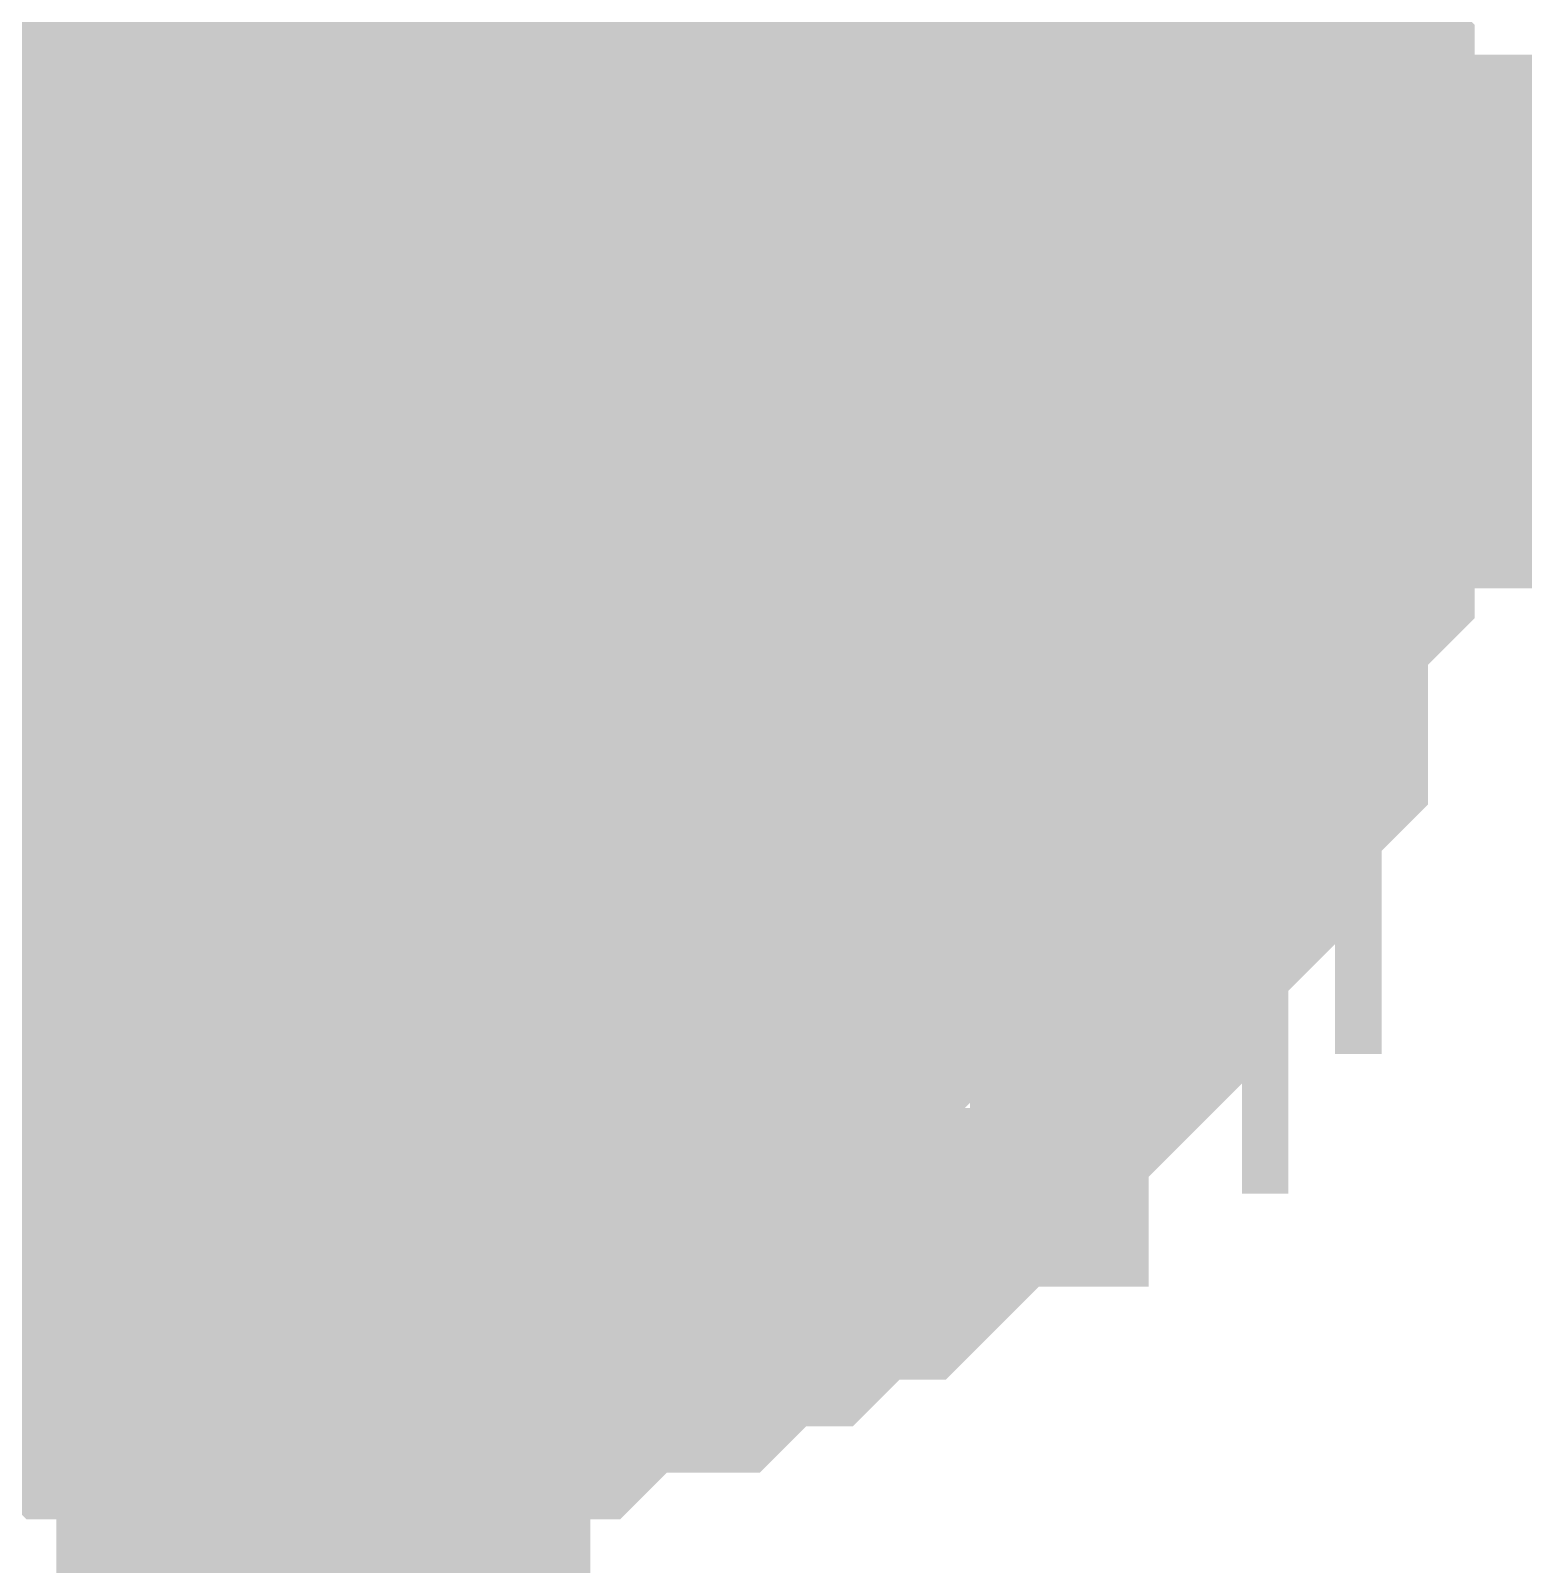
# Model space of a CAD drawing. Header units: inches. Extents: x 0 to 841, y 0 to 594.
# Drawn here: x 689.851 to 690.689, y 241.794 to 242.655 of the extents above; entities that cross this region are included whole.
import ezdxf

# ---------------------------------------------------------------- set-up
doc = ezdxf.new("R2010")
doc.units = ezdxf.units.IN
doc.layers.add('Sheet', color=255, linetype='Continuous')

msp = doc.modelspace()

# ---------------------------------------------------------------- linework, layer by layer
at = {"layer": 'Sheet'}
msp.add_lwpolyline([(689.74602, 242.50001, 0.508, 0.508, 1), (690.25402, 242.50001, 0.508, 0.508, 1)], format="xyseb", close=True, dxfattribs=at)
for points in [[(690.40707, 242.80521, 0.29972, 0.29972, 0), (690.4332, 242.77908, 0.29972, 0.29972, 0), (690.4332, 242.75295, 0.29972, 0.29972, 0), (690.45933, 242.72682, 0.29972, 0.29972, 0), (690.45933, 242.70069, 0.29972, 0.29972, 0), (690.48546, 242.70069, 0.29972, 0.29972, 0), (690.48546, 242.67456, 0.29972, 0.29972, 0), (690.48546, 242.64843, 0.29972, 0.29972, 0), (690.48546, 242.62229, 0.29972, 0.29972, 0), (690.51159, 242.59616, 0.29972, 0.29972, 0), (690.51159, 242.57003, 0.29972, 0.29972, 0), (690.51159, 242.5439, 0.29972, 0.29972, 0), (690.51159, 242.51777, 0.29972, 0.29972, 0), (690.51159, 242.49164, 0.29972, 0.29972, 0)], [(690.40707, 242.80521, 0.29972, 0.29972, 0), (690.4332, 242.77908, 0.29972, 0.29972, 0), (690.4332, 242.75295, 0.29972, 0.29972, 0), (690.45933, 242.72682, 0.29972, 0.29972, 0), (690.45933, 242.70069, 0.29972, 0.29972, 0), (690.48546, 242.70069, 0.29972, 0.29972, 0), (690.48546, 242.67456, 0.29972, 0.29972, 0), (690.48546, 242.64843, 0.29972, 0.29972, 0), (690.48546, 242.62229, 0.29972, 0.29972, 0), (690.51159, 242.59616, 0.29972, 0.29972, 0), (690.51159, 242.57003, 0.29972, 0.29972, 0), (690.51159, 242.5439, 0.29972, 0.29972, 0), (690.51159, 242.51777, 0.29972, 0.29972, 0), (690.51159, 242.49164, 0.29972, 0.29972, 0)], [(690.40707, 242.80521, 0.29972, 0.29972, 0), (690.4332, 242.77908, 0.29972, 0.29972, 0), (690.4332, 242.75295, 0.29972, 0.29972, 0), (690.45933, 242.72682, 0.29972, 0.29972, 0), (690.45933, 242.70069, 0.29972, 0.29972, 0), (690.48546, 242.70069, 0.29972, 0.29972, 0), (690.48546, 242.67456, 0.29972, 0.29972, 0), (690.48546, 242.64843, 0.29972, 0.29972, 0), (690.48546, 242.62229, 0.29972, 0.29972, 0), (690.51159, 242.59616, 0.29972, 0.29972, 0), (690.51159, 242.57003, 0.29972, 0.29972, 0), (690.51159, 242.5439, 0.29972, 0.29972, 0), (690.51159, 242.51777, 0.29972, 0.29972, 0), (690.51159, 242.49164, 0.29972, 0.29972, 0)], [(690.40707, 242.80521, 0.29972, 0.29972, 0), (690.4332, 242.77908, 0.29972, 0.29972, 0), (690.4332, 242.75295, 0.29972, 0.29972, 0), (690.45933, 242.72682, 0.29972, 0.29972, 0), (690.45933, 242.70069, 0.29972, 0.29972, 0), (690.48546, 242.70069, 0.29972, 0.29972, 0), (690.48546, 242.67456, 0.29972, 0.29972, 0), (690.48546, 242.64843, 0.29972, 0.29972, 0), (690.48546, 242.62229, 0.29972, 0.29972, 0), (690.51159, 242.59616, 0.29972, 0.29972, 0), (690.51159, 242.57003, 0.29972, 0.29972, 0), (690.51159, 242.5439, 0.29972, 0.29972, 0), (690.51159, 242.51777, 0.29972, 0.29972, 0), (690.51159, 242.49164, 0.29972, 0.29972, 0)], [(690.40707, 242.80521, 0.29972, 0.29972, 0), (690.4332, 242.77908, 0.29972, 0.29972, 0), (690.4332, 242.75295, 0.29972, 0.29972, 0), (690.45933, 242.72682, 0.29972, 0.29972, 0), (690.45933, 242.70069, 0.29972, 0.29972, 0), (690.48546, 242.70069, 0.29972, 0.29972, 0), (690.48546, 242.67456, 0.29972, 0.29972, 0), (690.48546, 242.64843, 0.29972, 0.29972, 0), (690.48546, 242.62229, 0.29972, 0.29972, 0), (690.51159, 242.59616, 0.29972, 0.29972, 0), (690.51159, 242.57003, 0.29972, 0.29972, 0), (690.51159, 242.5439, 0.29972, 0.29972, 0), (690.51159, 242.51777, 0.29972, 0.29972, 0), (690.51159, 242.49164, 0.29972, 0.29972, 0)], [(690.45933, 242.72682, 0.09906, 0.09906, 0), (690.45933, 242.70069, 0.09906, 0.09906, 0), (690.48546, 242.70069, 0.09906, 0.09906, 0), (690.48546, 242.67456, 0.09906, 0.09906, 0), (690.48546, 242.64843, 0.09906, 0.09906, 0), (690.48546, 242.62229, 0.09906, 0.09906, 0), (690.51159, 242.59616, 0.09906, 0.09906, 0), (690.51159, 242.57003, 0.09906, 0.09906, 0), (690.51159, 242.5439, 0.09906, 0.09906, 0), (690.51159, 242.51777, 0.09906, 0.09906, 0), (690.51159, 242.49164, 0.09906, 0.09906, 0)], [(690.45933, 242.72682, 0.09906, 0.09906, 0), (690.45933, 242.70069, 0.09906, 0.09906, 0), (690.48546, 242.70069, 0.09906, 0.09906, 0), (690.48546, 242.67456, 0.09906, 0.09906, 0), (690.48546, 242.64843, 0.09906, 0.09906, 0), (690.48546, 242.62229, 0.09906, 0.09906, 0), (690.51159, 242.59616, 0.09906, 0.09906, 0), (690.51159, 242.57003, 0.09906, 0.09906, 0), (690.51159, 242.5439, 0.09906, 0.09906, 0), (690.51159, 242.51777, 0.09906, 0.09906, 0), (690.51159, 242.49164, 0.09906, 0.09906, 0)], [(690.45933, 242.72682, 0.09906, 0.09906, 0), (690.45933, 242.70069, 0.09906, 0.09906, 0), (690.48546, 242.70069, 0.09906, 0.09906, 0), (690.48546, 242.67456, 0.09906, 0.09906, 0), (690.48546, 242.64843, 0.09906, 0.09906, 0), (690.48546, 242.62229, 0.09906, 0.09906, 0), (690.51159, 242.59616, 0.09906, 0.09906, 0), (690.51159, 242.57003, 0.09906, 0.09906, 0), (690.51159, 242.5439, 0.09906, 0.09906, 0), (690.51159, 242.51777, 0.09906, 0.09906, 0), (690.51159, 242.49164, 0.09906, 0.09906, 0)], [(690.45933, 242.72682, 0.09906, 0.09906, 0), (690.45933, 242.70069, 0.09906, 0.09906, 0), (690.48546, 242.70069, 0.09906, 0.09906, 0), (690.48546, 242.67456, 0.09906, 0.09906, 0), (690.48546, 242.64843, 0.09906, 0.09906, 0), (690.48546, 242.62229, 0.09906, 0.09906, 0), (690.51159, 242.59616, 0.09906, 0.09906, 0), (690.51159, 242.57003, 0.09906, 0.09906, 0), (690.51159, 242.5439, 0.09906, 0.09906, 0), (690.51159, 242.51777, 0.09906, 0.09906, 0), (690.51159, 242.49164, 0.09906, 0.09906, 0)], [(690.45933, 242.72682, 0.09906, 0.09906, 0), (690.45933, 242.70069, 0.09906, 0.09906, 0), (690.48546, 242.70069, 0.09906, 0.09906, 0), (690.48546, 242.67456, 0.09906, 0.09906, 0), (690.48546, 242.64843, 0.09906, 0.09906, 0), (690.48546, 242.62229, 0.09906, 0.09906, 0), (690.51159, 242.59616, 0.09906, 0.09906, 0), (690.51159, 242.57003, 0.09906, 0.09906, 0), (690.51159, 242.5439, 0.09906, 0.09906, 0), (690.51159, 242.51777, 0.09906, 0.09906, 0), (690.51159, 242.49164, 0.09906, 0.09906, 0)], [(667.51631, 242.49164, 0.29972, 0.29972, 0), (675.01591, 242.49164, 0.29972, 0.29972, 0), (690.0151, 242.49164, 0.29972, 0.29972, 0), (695.00612, 242.49164, 0.29972, 0.29972, 0)], [(690.51159, 242.49164, 0.29972, 0.29972, 0), (690.51159, 242.46551, 0.29972, 0.29972, 0), (690.51159, 242.43938, 0.29972, 0.29972, 0), (690.51159, 242.41325, 0.29972, 0.29972, 0), (690.51159, 242.38712, 0.29972, 0.29972, 0), (690.48546, 242.36099, 0.29972, 0.29972, 0), (690.48546, 242.33486, 0.29972, 0.29972, 0), (690.48546, 242.30873, 0.29972, 0.29972, 0), (690.48546, 242.2826, 0.29972, 0.29972, 0), (690.45933, 242.25647, 0.29972, 0.29972, 0), (690.45933, 242.23034, 0.29972, 0.29972, 0), (690.4332, 242.23034, 0.29972, 0.29972, 0), (690.4332, 242.20421, 0.29972, 0.29972, 0), (690.40707, 242.17808, 0.29972, 0.29972, 0), (690.40707, 242.15194, 0.29972, 0.29972, 0), (690.38093, 242.15194, 0.29972, 0.29972, 0), (690.38093, 242.12581, 0.29972, 0.29972, 0), (690.3548, 242.09968, 0.29972, 0.29972, 0), (690.32867, 242.09968, 0.29972, 0.29972, 0), (690.32867, 242.07355, 0.29972, 0.29972, 0), (690.30254, 242.04742, 0.29972, 0.29972, 0), (690.27641, 242.04742, 0.29972, 0.29972, 0), (690.25028, 242.02129, 0.29972, 0.29972, 0), (690.22415, 242.02129, 0.29972, 0.29972, 0), (690.22415, 242.02129, 0.29972, 0.29972, 0), (690.19802, 241.99516, 0.29972, 0.29972, 0), (690.17189, 241.99516, 0.29972, 0.29972, 0), (690.14576, 241.99516, 0.29972, 0.29972, 0), (690.11962, 241.96903, 0.29972, 0.29972, 0), (690.09349, 241.96903, 0.29972, 0.29972, 0), (690.06736, 241.96903, 0.29972, 0.29972, 0), (690.04123, 241.96903, 0.29972, 0.29972, 0), (690.0151, 241.96903, 0.29972, 0.29972, 0)], [(690.0151, 238.38914, 0.29972, 0.29972, 0), (690.0151, 242.49164, 0.29972, 0.29972, 0)], [(690.51159, 242.49164, 0.29972, 0.29972, 0), (690.51159, 242.46551, 0.29972, 0.29972, 0), (690.51159, 242.43938, 0.29972, 0.29972, 0), (690.51159, 242.41325, 0.29972, 0.29972, 0), (690.51159, 242.38712, 0.29972, 0.29972, 0), (690.48546, 242.36099, 0.29972, 0.29972, 0), (690.48546, 242.33486, 0.29972, 0.29972, 0), (690.48546, 242.30873, 0.29972, 0.29972, 0), (690.48546, 242.2826, 0.29972, 0.29972, 0), (690.45933, 242.25647, 0.29972, 0.29972, 0), (690.45933, 242.23034, 0.29972, 0.29972, 0), (690.4332, 242.23034, 0.29972, 0.29972, 0), (690.4332, 242.20421, 0.29972, 0.29972, 0), (690.40707, 242.17808, 0.29972, 0.29972, 0), (690.40707, 242.15194, 0.29972, 0.29972, 0), (690.38093, 242.15194, 0.29972, 0.29972, 0), (690.38093, 242.12581, 0.29972, 0.29972, 0), (690.3548, 242.09968, 0.29972, 0.29972, 0), (690.32867, 242.09968, 0.29972, 0.29972, 0), (690.32867, 242.07355, 0.29972, 0.29972, 0), (690.30254, 242.04742, 0.29972, 0.29972, 0), (690.27641, 242.04742, 0.29972, 0.29972, 0), (690.25028, 242.02129, 0.29972, 0.29972, 0), (690.22415, 242.02129, 0.29972, 0.29972, 0), (690.22415, 242.02129, 0.29972, 0.29972, 0), (690.19802, 241.99516, 0.29972, 0.29972, 0), (690.17189, 241.99516, 0.29972, 0.29972, 0), (690.14576, 241.99516, 0.29972, 0.29972, 0), (690.11962, 241.96903, 0.29972, 0.29972, 0), (690.09349, 241.96903, 0.29972, 0.29972, 0), (690.06736, 241.96903, 0.29972, 0.29972, 0), (690.04123, 241.96903, 0.29972, 0.29972, 0), (690.0151, 241.96903, 0.29972, 0.29972, 0)], [(690.51159, 242.49164, 0.29972, 0.29972, 0), (690.51159, 242.46551, 0.29972, 0.29972, 0), (690.51159, 242.43938, 0.29972, 0.29972, 0), (690.51159, 242.41325, 0.29972, 0.29972, 0), (690.51159, 242.38712, 0.29972, 0.29972, 0), (690.48546, 242.36099, 0.29972, 0.29972, 0), (690.48546, 242.33486, 0.29972, 0.29972, 0), (690.48546, 242.30873, 0.29972, 0.29972, 0), (690.48546, 242.2826, 0.29972, 0.29972, 0), (690.45933, 242.25647, 0.29972, 0.29972, 0), (690.45933, 242.23034, 0.29972, 0.29972, 0), (690.4332, 242.23034, 0.29972, 0.29972, 0), (690.4332, 242.20421, 0.29972, 0.29972, 0), (690.40707, 242.17808, 0.29972, 0.29972, 0), (690.40707, 242.15194, 0.29972, 0.29972, 0), (690.38093, 242.15194, 0.29972, 0.29972, 0), (690.38093, 242.12581, 0.29972, 0.29972, 0), (690.3548, 242.09968, 0.29972, 0.29972, 0), (690.32867, 242.09968, 0.29972, 0.29972, 0), (690.32867, 242.07355, 0.29972, 0.29972, 0), (690.30254, 242.04742, 0.29972, 0.29972, 0), (690.27641, 242.04742, 0.29972, 0.29972, 0), (690.25028, 242.02129, 0.29972, 0.29972, 0), (690.22415, 242.02129, 0.29972, 0.29972, 0), (690.22415, 242.02129, 0.29972, 0.29972, 0), (690.19802, 241.99516, 0.29972, 0.29972, 0), (690.17189, 241.99516, 0.29972, 0.29972, 0), (690.14576, 241.99516, 0.29972, 0.29972, 0), (690.11962, 241.96903, 0.29972, 0.29972, 0), (690.09349, 241.96903, 0.29972, 0.29972, 0), (690.06736, 241.96903, 0.29972, 0.29972, 0), (690.04123, 241.96903, 0.29972, 0.29972, 0), (690.0151, 241.96903, 0.29972, 0.29972, 0)], [(690.51159, 242.49164, 0.29972, 0.29972, 0), (690.51159, 242.46551, 0.29972, 0.29972, 0), (690.51159, 242.43938, 0.29972, 0.29972, 0), (690.51159, 242.41325, 0.29972, 0.29972, 0), (690.51159, 242.38712, 0.29972, 0.29972, 0), (690.48546, 242.36099, 0.29972, 0.29972, 0), (690.48546, 242.33486, 0.29972, 0.29972, 0), (690.48546, 242.30873, 0.29972, 0.29972, 0), (690.48546, 242.2826, 0.29972, 0.29972, 0), (690.45933, 242.25647, 0.29972, 0.29972, 0), (690.45933, 242.23034, 0.29972, 0.29972, 0), (690.4332, 242.23034, 0.29972, 0.29972, 0), (690.4332, 242.20421, 0.29972, 0.29972, 0), (690.40707, 242.17808, 0.29972, 0.29972, 0), (690.40707, 242.15194, 0.29972, 0.29972, 0), (690.38093, 242.15194, 0.29972, 0.29972, 0), (690.38093, 242.12581, 0.29972, 0.29972, 0), (690.3548, 242.09968, 0.29972, 0.29972, 0), (690.32867, 242.09968, 0.29972, 0.29972, 0), (690.32867, 242.07355, 0.29972, 0.29972, 0), (690.30254, 242.04742, 0.29972, 0.29972, 0), (690.27641, 242.04742, 0.29972, 0.29972, 0), (690.25028, 242.02129, 0.29972, 0.29972, 0), (690.22415, 242.02129, 0.29972, 0.29972, 0), (690.22415, 242.02129, 0.29972, 0.29972, 0), (690.19802, 241.99516, 0.29972, 0.29972, 0), (690.17189, 241.99516, 0.29972, 0.29972, 0), (690.14576, 241.99516, 0.29972, 0.29972, 0), (690.11962, 241.96903, 0.29972, 0.29972, 0), (690.09349, 241.96903, 0.29972, 0.29972, 0), (690.06736, 241.96903, 0.29972, 0.29972, 0), (690.04123, 241.96903, 0.29972, 0.29972, 0), (690.0151, 241.96903, 0.29972, 0.29972, 0)], [(690.51159, 242.49164, 0.29972, 0.29972, 0), (690.51159, 242.46551, 0.29972, 0.29972, 0), (690.51159, 242.43938, 0.29972, 0.29972, 0), (690.51159, 242.41325, 0.29972, 0.29972, 0), (690.51159, 242.38712, 0.29972, 0.29972, 0), (690.48546, 242.36099, 0.29972, 0.29972, 0), (690.48546, 242.33486, 0.29972, 0.29972, 0), (690.48546, 242.30873, 0.29972, 0.29972, 0), (690.48546, 242.2826, 0.29972, 0.29972, 0), (690.45933, 242.25647, 0.29972, 0.29972, 0), (690.45933, 242.23034, 0.29972, 0.29972, 0), (690.4332, 242.23034, 0.29972, 0.29972, 0), (690.4332, 242.20421, 0.29972, 0.29972, 0), (690.40707, 242.17808, 0.29972, 0.29972, 0), (690.40707, 242.15194, 0.29972, 0.29972, 0), (690.38093, 242.15194, 0.29972, 0.29972, 0), (690.38093, 242.12581, 0.29972, 0.29972, 0), (690.3548, 242.09968, 0.29972, 0.29972, 0), (690.32867, 242.09968, 0.29972, 0.29972, 0), (690.32867, 242.07355, 0.29972, 0.29972, 0), (690.30254, 242.04742, 0.29972, 0.29972, 0), (690.27641, 242.04742, 0.29972, 0.29972, 0), (690.25028, 242.02129, 0.29972, 0.29972, 0), (690.22415, 242.02129, 0.29972, 0.29972, 0), (690.22415, 242.02129, 0.29972, 0.29972, 0), (690.19802, 241.99516, 0.29972, 0.29972, 0), (690.17189, 241.99516, 0.29972, 0.29972, 0), (690.14576, 241.99516, 0.29972, 0.29972, 0), (690.11962, 241.96903, 0.29972, 0.29972, 0), (690.09349, 241.96903, 0.29972, 0.29972, 0), (690.06736, 241.96903, 0.29972, 0.29972, 0), (690.04123, 241.96903, 0.29972, 0.29972, 0), (690.0151, 241.96903, 0.29972, 0.29972, 0)], [(690.51159, 242.49164, 0.29972, 0.29972, 0), (690.51159, 242.49164, 0.29972, 0.29972, 0), (690.51159, 242.49164, 0.29972, 0.29972, 0), (690.51159, 242.49164, 0.29972, 0.29972, 0), (690.51159, 242.49164, 0.29972, 0.29972, 0), (690.51159, 242.49164, 0.29972, 0.29972, 0), (690.51159, 242.49164, 0.29972, 0.29972, 0), (690.51159, 242.49164, 0.29972, 0.29972, 0), (690.51159, 242.49164, 0.29972, 0.29972, 0), (690.51159, 242.49164, 0.29972, 0.29972, 0), (690.51159, 242.49164, 0.29972, 0.29972, 0), (690.51159, 242.49164, 0.29972, 0.29972, 0), (690.51159, 242.49164, 0.29972, 0.29972, 0), (690.51159, 242.49164, 0.29972, 0.29972, 0), (690.51159, 242.49164, 0.29972, 0.29972, 0), (690.51159, 242.49164, 0.29972, 0.29972, 0), (690.51159, 242.49164, 0.29972, 0.29972, 0), (690.51159, 242.49164, 0.29972, 0.29972, 0), (690.51159, 242.49164, 0.29972, 0.29972, 0), (690.51159, 242.49164, 0.29972, 0.29972, 0), (690.51159, 242.49164, 0.29972, 0.29972, 0), (690.51159, 242.49164, 0.29972, 0.29972, 0), (690.51159, 242.49164, 0.29972, 0.29972, 0), (690.51159, 242.49164, 0.29972, 0.29972, 0), (690.51159, 242.49164, 0.29972, 0.29972, 0), (690.51159, 242.49164, 0.29972, 0.29972, 0), (690.51159, 242.49164, 0.29972, 0.29972, 0), (690.51159, 242.49164, 0.29972, 0.29972, 0), (690.51159, 242.49164, 0.29972, 0.29972, 0), (690.51159, 242.49164, 0.29972, 0.29972, 0), (690.51159, 242.49164, 0.29972, 0.29972, 0), (690.51159, 242.49164, 0.29972, 0.29972, 0), (690.51159, 242.49164, 0.29972, 0.29972, 0)], [(690.51159, 242.49164, 0.29972, 0.29972, 0), (690.51159, 242.49164, 0.29972, 0.29972, 0)], [(690.51159, 242.49164, 0.29972, 0.29972, 0), (690.51159, 242.49164, 0.29972, 0.29972, 0), (690.51159, 242.49164, 0.29972, 0.29972, 0), (690.51159, 242.49164, 0.29972, 0.29972, 0), (690.51159, 242.49164, 0.29972, 0.29972, 0), (690.51159, 242.49164, 0.29972, 0.29972, 0), (690.51159, 242.49164, 0.29972, 0.29972, 0), (690.51159, 242.49164, 0.29972, 0.29972, 0), (690.51159, 242.49164, 0.29972, 0.29972, 0), (690.51159, 242.49164, 0.29972, 0.29972, 0), (690.51159, 242.49164, 0.29972, 0.29972, 0), (690.51159, 242.49164, 0.29972, 0.29972, 0), (690.51159, 242.49164, 0.29972, 0.29972, 0), (690.51159, 242.49164, 0.29972, 0.29972, 0), (690.51159, 242.49164, 0.29972, 0.29972, 0), (690.51159, 242.49164, 0.29972, 0.29972, 0), (690.51159, 242.49164, 0.29972, 0.29972, 0), (690.51159, 242.49164, 0.29972, 0.29972, 0), (690.51159, 242.49164, 0.29972, 0.29972, 0), (690.51159, 242.49164, 0.29972, 0.29972, 0), (690.51159, 242.49164, 0.29972, 0.29972, 0), (690.51159, 242.49164, 0.29972, 0.29972, 0), (690.51159, 242.49164, 0.29972, 0.29972, 0), (690.51159, 242.49164, 0.29972, 0.29972, 0), (690.51159, 242.49164, 0.29972, 0.29972, 0), (690.51159, 242.49164, 0.29972, 0.29972, 0), (690.51159, 242.49164, 0.29972, 0.29972, 0), (690.51159, 242.49164, 0.29972, 0.29972, 0), (690.51159, 242.49164, 0.29972, 0.29972, 0), (690.51159, 242.49164, 0.29972, 0.29972, 0), (690.51159, 242.49164, 0.29972, 0.29972, 0), (690.51159, 242.49164, 0.29972, 0.29972, 0), (690.51159, 242.49164, 0.29972, 0.29972, 0)], [(690.51159, 242.49164, 0.29972, 0.29972, 0), (690.51159, 242.49164, 0.29972, 0.29972, 0)], [(690.51159, 242.49164, 0.29972, 0.29972, 0), (690.51159, 242.49164, 0.29972, 0.29972, 0), (690.51159, 242.49164, 0.29972, 0.29972, 0), (690.51159, 242.49164, 0.29972, 0.29972, 0), (690.51159, 242.49164, 0.29972, 0.29972, 0), (690.51159, 242.49164, 0.29972, 0.29972, 0), (690.51159, 242.49164, 0.29972, 0.29972, 0), (690.51159, 242.49164, 0.29972, 0.29972, 0), (690.51159, 242.49164, 0.29972, 0.29972, 0), (690.51159, 242.49164, 0.29972, 0.29972, 0), (690.51159, 242.49164, 0.29972, 0.29972, 0), (690.51159, 242.49164, 0.29972, 0.29972, 0), (690.51159, 242.49164, 0.29972, 0.29972, 0), (690.51159, 242.49164, 0.29972, 0.29972, 0), (690.51159, 242.49164, 0.29972, 0.29972, 0), (690.51159, 242.49164, 0.29972, 0.29972, 0), (690.51159, 242.49164, 0.29972, 0.29972, 0), (690.51159, 242.49164, 0.29972, 0.29972, 0), (690.51159, 242.49164, 0.29972, 0.29972, 0), (690.51159, 242.49164, 0.29972, 0.29972, 0), (690.51159, 242.49164, 0.29972, 0.29972, 0), (690.51159, 242.49164, 0.29972, 0.29972, 0), (690.51159, 242.49164, 0.29972, 0.29972, 0), (690.51159, 242.49164, 0.29972, 0.29972, 0), (690.51159, 242.49164, 0.29972, 0.29972, 0), (690.51159, 242.49164, 0.29972, 0.29972, 0), (690.51159, 242.49164, 0.29972, 0.29972, 0), (690.51159, 242.49164, 0.29972, 0.29972, 0), (690.51159, 242.49164, 0.29972, 0.29972, 0), (690.51159, 242.49164, 0.29972, 0.29972, 0), (690.51159, 242.49164, 0.29972, 0.29972, 0), (690.51159, 242.49164, 0.29972, 0.29972, 0), (690.51159, 242.49164, 0.29972, 0.29972, 0)], [(690.51159, 242.49164, 0.29972, 0.29972, 0), (690.51159, 242.49164, 0.29972, 0.29972, 0)], [(690.51159, 242.49164, 0.29972, 0.29972, 0), (690.51159, 242.49164, 0.29972, 0.29972, 0), (690.51159, 242.49164, 0.29972, 0.29972, 0), (690.51159, 242.49164, 0.29972, 0.29972, 0), (690.51159, 242.49164, 0.29972, 0.29972, 0), (690.51159, 242.49164, 0.29972, 0.29972, 0), (690.51159, 242.49164, 0.29972, 0.29972, 0), (690.51159, 242.49164, 0.29972, 0.29972, 0), (690.51159, 242.49164, 0.29972, 0.29972, 0), (690.51159, 242.49164, 0.29972, 0.29972, 0), (690.51159, 242.49164, 0.29972, 0.29972, 0), (690.51159, 242.49164, 0.29972, 0.29972, 0), (690.51159, 242.49164, 0.29972, 0.29972, 0), (690.51159, 242.49164, 0.29972, 0.29972, 0), (690.51159, 242.49164, 0.29972, 0.29972, 0), (690.51159, 242.49164, 0.29972, 0.29972, 0), (690.51159, 242.49164, 0.29972, 0.29972, 0), (690.51159, 242.49164, 0.29972, 0.29972, 0), (690.51159, 242.49164, 0.29972, 0.29972, 0), (690.51159, 242.49164, 0.29972, 0.29972, 0), (690.51159, 242.49164, 0.29972, 0.29972, 0), (690.51159, 242.49164, 0.29972, 0.29972, 0), (690.51159, 242.49164, 0.29972, 0.29972, 0), (690.51159, 242.49164, 0.29972, 0.29972, 0), (690.51159, 242.49164, 0.29972, 0.29972, 0), (690.51159, 242.49164, 0.29972, 0.29972, 0), (690.51159, 242.49164, 0.29972, 0.29972, 0), (690.51159, 242.49164, 0.29972, 0.29972, 0), (690.51159, 242.49164, 0.29972, 0.29972, 0), (690.51159, 242.49164, 0.29972, 0.29972, 0), (690.51159, 242.49164, 0.29972, 0.29972, 0), (690.51159, 242.49164, 0.29972, 0.29972, 0), (690.51159, 242.49164, 0.29972, 0.29972, 0)], [(690.51159, 242.49164, 0.29972, 0.29972, 0), (690.51159, 242.49164, 0.29972, 0.29972, 0)], [(690.51159, 242.49164, 0.29972, 0.29972, 0), (690.51159, 242.49164, 0.29972, 0.29972, 0), (690.51159, 242.49164, 0.29972, 0.29972, 0), (690.51159, 242.49164, 0.29972, 0.29972, 0), (690.51159, 242.49164, 0.29972, 0.29972, 0), (690.51159, 242.49164, 0.29972, 0.29972, 0), (690.51159, 242.49164, 0.29972, 0.29972, 0), (690.51159, 242.49164, 0.29972, 0.29972, 0), (690.51159, 242.49164, 0.29972, 0.29972, 0), (690.51159, 242.49164, 0.29972, 0.29972, 0), (690.51159, 242.49164, 0.29972, 0.29972, 0), (690.51159, 242.49164, 0.29972, 0.29972, 0), (690.51159, 242.49164, 0.29972, 0.29972, 0), (690.51159, 242.49164, 0.29972, 0.29972, 0), (690.51159, 242.49164, 0.29972, 0.29972, 0), (690.51159, 242.49164, 0.29972, 0.29972, 0), (690.51159, 242.49164, 0.29972, 0.29972, 0), (690.51159, 242.49164, 0.29972, 0.29972, 0), (690.51159, 242.49164, 0.29972, 0.29972, 0), (690.51159, 242.49164, 0.29972, 0.29972, 0), (690.51159, 242.49164, 0.29972, 0.29972, 0), (690.51159, 242.49164, 0.29972, 0.29972, 0), (690.51159, 242.49164, 0.29972, 0.29972, 0), (690.51159, 242.49164, 0.29972, 0.29972, 0), (690.51159, 242.49164, 0.29972, 0.29972, 0), (690.51159, 242.49164, 0.29972, 0.29972, 0), (690.51159, 242.49164, 0.29972, 0.29972, 0), (690.51159, 242.49164, 0.29972, 0.29972, 0), (690.51159, 242.49164, 0.29972, 0.29972, 0), (690.51159, 242.49164, 0.29972, 0.29972, 0), (690.51159, 242.49164, 0.29972, 0.29972, 0), (690.51159, 242.49164, 0.29972, 0.29972, 0), (690.51159, 242.49164, 0.29972, 0.29972, 0)], [(690.51159, 242.49164, 0.29972, 0.29972, 0), (690.51159, 242.49164, 0.29972, 0.29972, 0)], [(690.51159, 242.49164, 0.09906, 0.09906, 0), (690.51159, 242.46551, 0.09906, 0.09906, 0), (690.51159, 242.43938, 0.09906, 0.09906, 0), (690.51159, 242.41325, 0.09906, 0.09906, 0), (690.51159, 242.38712, 0.09906, 0.09906, 0), (690.48546, 242.36099, 0.09906, 0.09906, 0), (690.48546, 242.33486, 0.09906, 0.09906, 0), (690.48546, 242.30873, 0.09906, 0.09906, 0), (690.48546, 242.2826, 0.09906, 0.09906, 0), (690.45933, 242.25647, 0.09906, 0.09906, 0), (690.45933, 242.23034, 0.09906, 0.09906, 0), (690.4332, 242.23034, 0.09906, 0.09906, 0), (690.4332, 242.20421, 0.09906, 0.09906, 0), (690.40707, 242.17808, 0.09906, 0.09906, 0), (690.40707, 242.15194, 0.09906, 0.09906, 0), (690.38093, 242.15194, 0.09906, 0.09906, 0), (690.38093, 242.12581, 0.09906, 0.09906, 0), (690.3548, 242.09968, 0.09906, 0.09906, 0), (690.32867, 242.09968, 0.09906, 0.09906, 0), (690.32867, 242.07355, 0.09906, 0.09906, 0), (690.30254, 242.04742, 0.09906, 0.09906, 0), (690.27641, 242.04742, 0.09906, 0.09906, 0), (690.25028, 242.02129, 0.09906, 0.09906, 0), (690.22415, 242.02129, 0.09906, 0.09906, 0), (690.22415, 242.02129, 0.09906, 0.09906, 0), (690.19802, 241.99516, 0.09906, 0.09906, 0), (690.17189, 241.99516, 0.09906, 0.09906, 0), (690.14576, 241.99516, 0.09906, 0.09906, 0), (690.11962, 241.96903, 0.09906, 0.09906, 0), (690.09349, 241.96903, 0.09906, 0.09906, 0), (690.06736, 241.96903, 0.09906, 0.09906, 0), (690.04123, 241.96903, 0.09906, 0.09906, 0), (690.0151, 241.96903, 0.09906, 0.09906, 0)], [(690.51159, 242.49164, 0.09906, 0.09906, 0), (690.51159, 242.46551, 0.09906, 0.09906, 0), (690.51159, 242.43938, 0.09906, 0.09906, 0), (690.51159, 242.41325, 0.09906, 0.09906, 0), (690.51159, 242.38712, 0.09906, 0.09906, 0), (690.48546, 242.36099, 0.09906, 0.09906, 0), (690.48546, 242.33486, 0.09906, 0.09906, 0), (690.48546, 242.30873, 0.09906, 0.09906, 0), (690.48546, 242.2826, 0.09906, 0.09906, 0), (690.45933, 242.25647, 0.09906, 0.09906, 0), (690.45933, 242.23034, 0.09906, 0.09906, 0), (690.4332, 242.23034, 0.09906, 0.09906, 0), (690.4332, 242.20421, 0.09906, 0.09906, 0), (690.40707, 242.17808, 0.09906, 0.09906, 0), (690.40707, 242.15194, 0.09906, 0.09906, 0), (690.38093, 242.15194, 0.09906, 0.09906, 0), (690.38093, 242.12581, 0.09906, 0.09906, 0), (690.3548, 242.09968, 0.09906, 0.09906, 0), (690.32867, 242.09968, 0.09906, 0.09906, 0), (690.32867, 242.07355, 0.09906, 0.09906, 0), (690.30254, 242.04742, 0.09906, 0.09906, 0), (690.27641, 242.04742, 0.09906, 0.09906, 0), (690.25028, 242.02129, 0.09906, 0.09906, 0), (690.22415, 242.02129, 0.09906, 0.09906, 0), (690.22415, 242.02129, 0.09906, 0.09906, 0), (690.19802, 241.99516, 0.09906, 0.09906, 0), (690.17189, 241.99516, 0.09906, 0.09906, 0), (690.14576, 241.99516, 0.09906, 0.09906, 0), (690.11962, 241.96903, 0.09906, 0.09906, 0), (690.09349, 241.96903, 0.09906, 0.09906, 0), (690.06736, 241.96903, 0.09906, 0.09906, 0), (690.04123, 241.96903, 0.09906, 0.09906, 0), (690.0151, 241.96903, 0.09906, 0.09906, 0)], [(690.51159, 242.49164, 0.09906, 0.09906, 0), (690.51159, 242.46551, 0.09906, 0.09906, 0), (690.51159, 242.43938, 0.09906, 0.09906, 0), (690.51159, 242.41325, 0.09906, 0.09906, 0), (690.51159, 242.38712, 0.09906, 0.09906, 0), (690.48546, 242.36099, 0.09906, 0.09906, 0), (690.48546, 242.33486, 0.09906, 0.09906, 0), (690.48546, 242.30873, 0.09906, 0.09906, 0), (690.48546, 242.2826, 0.09906, 0.09906, 0), (690.45933, 242.25647, 0.09906, 0.09906, 0), (690.45933, 242.23034, 0.09906, 0.09906, 0), (690.4332, 242.23034, 0.09906, 0.09906, 0), (690.4332, 242.20421, 0.09906, 0.09906, 0), (690.40707, 242.17808, 0.09906, 0.09906, 0), (690.40707, 242.15194, 0.09906, 0.09906, 0), (690.38093, 242.15194, 0.09906, 0.09906, 0), (690.38093, 242.12581, 0.09906, 0.09906, 0), (690.3548, 242.09968, 0.09906, 0.09906, 0), (690.32867, 242.09968, 0.09906, 0.09906, 0), (690.32867, 242.07355, 0.09906, 0.09906, 0), (690.30254, 242.04742, 0.09906, 0.09906, 0), (690.27641, 242.04742, 0.09906, 0.09906, 0), (690.25028, 242.02129, 0.09906, 0.09906, 0), (690.22415, 242.02129, 0.09906, 0.09906, 0), (690.22415, 242.02129, 0.09906, 0.09906, 0), (690.19802, 241.99516, 0.09906, 0.09906, 0), (690.17189, 241.99516, 0.09906, 0.09906, 0), (690.14576, 241.99516, 0.09906, 0.09906, 0), (690.11962, 241.96903, 0.09906, 0.09906, 0), (690.09349, 241.96903, 0.09906, 0.09906, 0), (690.06736, 241.96903, 0.09906, 0.09906, 0), (690.04123, 241.96903, 0.09906, 0.09906, 0), (690.0151, 241.96903, 0.09906, 0.09906, 0)], [(690.51159, 242.49164, 0.09906, 0.09906, 0), (690.51159, 242.46551, 0.09906, 0.09906, 0), (690.51159, 242.43938, 0.09906, 0.09906, 0), (690.51159, 242.41325, 0.09906, 0.09906, 0), (690.51159, 242.38712, 0.09906, 0.09906, 0), (690.48546, 242.36099, 0.09906, 0.09906, 0), (690.48546, 242.33486, 0.09906, 0.09906, 0), (690.48546, 242.30873, 0.09906, 0.09906, 0), (690.48546, 242.2826, 0.09906, 0.09906, 0), (690.45933, 242.25647, 0.09906, 0.09906, 0), (690.45933, 242.23034, 0.09906, 0.09906, 0), (690.4332, 242.23034, 0.09906, 0.09906, 0), (690.4332, 242.20421, 0.09906, 0.09906, 0), (690.40707, 242.17808, 0.09906, 0.09906, 0), (690.40707, 242.15194, 0.09906, 0.09906, 0), (690.38093, 242.15194, 0.09906, 0.09906, 0), (690.38093, 242.12581, 0.09906, 0.09906, 0), (690.3548, 242.09968, 0.09906, 0.09906, 0), (690.32867, 242.09968, 0.09906, 0.09906, 0), (690.32867, 242.07355, 0.09906, 0.09906, 0), (690.30254, 242.04742, 0.09906, 0.09906, 0), (690.27641, 242.04742, 0.09906, 0.09906, 0), (690.25028, 242.02129, 0.09906, 0.09906, 0), (690.22415, 242.02129, 0.09906, 0.09906, 0), (690.22415, 242.02129, 0.09906, 0.09906, 0), (690.19802, 241.99516, 0.09906, 0.09906, 0), (690.17189, 241.99516, 0.09906, 0.09906, 0), (690.14576, 241.99516, 0.09906, 0.09906, 0), (690.11962, 241.96903, 0.09906, 0.09906, 0), (690.09349, 241.96903, 0.09906, 0.09906, 0), (690.06736, 241.96903, 0.09906, 0.09906, 0), (690.04123, 241.96903, 0.09906, 0.09906, 0), (690.0151, 241.96903, 0.09906, 0.09906, 0)], [(690.51159, 242.49164, 0.09906, 0.09906, 0), (690.51159, 242.46551, 0.09906, 0.09906, 0), (690.51159, 242.43938, 0.09906, 0.09906, 0), (690.51159, 242.41325, 0.09906, 0.09906, 0), (690.51159, 242.38712, 0.09906, 0.09906, 0), (690.48546, 242.36099, 0.09906, 0.09906, 0), (690.48546, 242.33486, 0.09906, 0.09906, 0), (690.48546, 242.30873, 0.09906, 0.09906, 0), (690.48546, 242.2826, 0.09906, 0.09906, 0), (690.45933, 242.25647, 0.09906, 0.09906, 0), (690.45933, 242.23034, 0.09906, 0.09906, 0), (690.4332, 242.23034, 0.09906, 0.09906, 0), (690.4332, 242.20421, 0.09906, 0.09906, 0), (690.40707, 242.17808, 0.09906, 0.09906, 0), (690.40707, 242.15194, 0.09906, 0.09906, 0), (690.38093, 242.15194, 0.09906, 0.09906, 0), (690.38093, 242.12581, 0.09906, 0.09906, 0), (690.3548, 242.09968, 0.09906, 0.09906, 0), (690.32867, 242.09968, 0.09906, 0.09906, 0), (690.32867, 242.07355, 0.09906, 0.09906, 0), (690.30254, 242.04742, 0.09906, 0.09906, 0), (690.27641, 242.04742, 0.09906, 0.09906, 0), (690.25028, 242.02129, 0.09906, 0.09906, 0), (690.22415, 242.02129, 0.09906, 0.09906, 0), (690.22415, 242.02129, 0.09906, 0.09906, 0), (690.19802, 241.99516, 0.09906, 0.09906, 0), (690.17189, 241.99516, 0.09906, 0.09906, 0), (690.14576, 241.99516, 0.09906, 0.09906, 0), (690.11962, 241.96903, 0.09906, 0.09906, 0), (690.09349, 241.96903, 0.09906, 0.09906, 0), (690.06736, 241.96903, 0.09906, 0.09906, 0), (690.04123, 241.96903, 0.09906, 0.09906, 0), (690.0151, 241.96903, 0.09906, 0.09906, 0)], [(690.51159, 242.49164, 0.09906, 0.09906, 0), (690.51159, 242.49164, 0.09906, 0.09906, 0), (690.51159, 242.49164, 0.09906, 0.09906, 0), (690.51159, 242.49164, 0.09906, 0.09906, 0), (690.51159, 242.49164, 0.09906, 0.09906, 0), (690.51159, 242.49164, 0.09906, 0.09906, 0), (690.51159, 242.49164, 0.09906, 0.09906, 0), (690.51159, 242.49164, 0.09906, 0.09906, 0), (690.51159, 242.49164, 0.09906, 0.09906, 0), (690.51159, 242.49164, 0.09906, 0.09906, 0), (690.51159, 242.49164, 0.09906, 0.09906, 0), (690.51159, 242.49164, 0.09906, 0.09906, 0), (690.51159, 242.49164, 0.09906, 0.09906, 0), (690.51159, 242.49164, 0.09906, 0.09906, 0), (690.51159, 242.49164, 0.09906, 0.09906, 0), (690.51159, 242.49164, 0.09906, 0.09906, 0), (690.51159, 242.49164, 0.09906, 0.09906, 0), (690.51159, 242.49164, 0.09906, 0.09906, 0), (690.51159, 242.49164, 0.09906, 0.09906, 0), (690.51159, 242.49164, 0.09906, 0.09906, 0), (690.51159, 242.49164, 0.09906, 0.09906, 0), (690.51159, 242.49164, 0.09906, 0.09906, 0), (690.51159, 242.49164, 0.09906, 0.09906, 0), (690.51159, 242.49164, 0.09906, 0.09906, 0), (690.51159, 242.49164, 0.09906, 0.09906, 0), (690.51159, 242.49164, 0.09906, 0.09906, 0), (690.51159, 242.49164, 0.09906, 0.09906, 0), (690.51159, 242.49164, 0.09906, 0.09906, 0), (690.51159, 242.49164, 0.09906, 0.09906, 0), (690.51159, 242.49164, 0.09906, 0.09906, 0), (690.51159, 242.49164, 0.09906, 0.09906, 0), (690.51159, 242.49164, 0.09906, 0.09906, 0), (690.51159, 242.49164, 0.09906, 0.09906, 0)], [(690.51159, 242.49164, 0.09906, 0.09906, 0), (690.51159, 242.49164, 0.09906, 0.09906, 0)], [(690.51159, 242.49164, 0.09906, 0.09906, 0), (690.51159, 242.49164, 0.09906, 0.09906, 0), (690.51159, 242.49164, 0.09906, 0.09906, 0), (690.51159, 242.49164, 0.09906, 0.09906, 0), (690.51159, 242.49164, 0.09906, 0.09906, 0), (690.51159, 242.49164, 0.09906, 0.09906, 0), (690.51159, 242.49164, 0.09906, 0.09906, 0), (690.51159, 242.49164, 0.09906, 0.09906, 0), (690.51159, 242.49164, 0.09906, 0.09906, 0), (690.51159, 242.49164, 0.09906, 0.09906, 0), (690.51159, 242.49164, 0.09906, 0.09906, 0), (690.51159, 242.49164, 0.09906, 0.09906, 0), (690.51159, 242.49164, 0.09906, 0.09906, 0), (690.51159, 242.49164, 0.09906, 0.09906, 0), (690.51159, 242.49164, 0.09906, 0.09906, 0), (690.51159, 242.49164, 0.09906, 0.09906, 0), (690.51159, 242.49164, 0.09906, 0.09906, 0), (690.51159, 242.49164, 0.09906, 0.09906, 0), (690.51159, 242.49164, 0.09906, 0.09906, 0), (690.51159, 242.49164, 0.09906, 0.09906, 0), (690.51159, 242.49164, 0.09906, 0.09906, 0), (690.51159, 242.49164, 0.09906, 0.09906, 0), (690.51159, 242.49164, 0.09906, 0.09906, 0), (690.51159, 242.49164, 0.09906, 0.09906, 0), (690.51159, 242.49164, 0.09906, 0.09906, 0), (690.51159, 242.49164, 0.09906, 0.09906, 0), (690.51159, 242.49164, 0.09906, 0.09906, 0), (690.51159, 242.49164, 0.09906, 0.09906, 0), (690.51159, 242.49164, 0.09906, 0.09906, 0), (690.51159, 242.49164, 0.09906, 0.09906, 0), (690.51159, 242.49164, 0.09906, 0.09906, 0), (690.51159, 242.49164, 0.09906, 0.09906, 0), (690.51159, 242.49164, 0.09906, 0.09906, 0)], [(690.51159, 242.49164, 0.09906, 0.09906, 0), (690.51159, 242.49164, 0.09906, 0.09906, 0)], [(690.51159, 242.49164, 0.09906, 0.09906, 0), (690.51159, 242.49164, 0.09906, 0.09906, 0), (690.51159, 242.49164, 0.09906, 0.09906, 0), (690.51159, 242.49164, 0.09906, 0.09906, 0), (690.51159, 242.49164, 0.09906, 0.09906, 0), (690.51159, 242.49164, 0.09906, 0.09906, 0), (690.51159, 242.49164, 0.09906, 0.09906, 0), (690.51159, 242.49164, 0.09906, 0.09906, 0), (690.51159, 242.49164, 0.09906, 0.09906, 0), (690.51159, 242.49164, 0.09906, 0.09906, 0), (690.51159, 242.49164, 0.09906, 0.09906, 0), (690.51159, 242.49164, 0.09906, 0.09906, 0), (690.51159, 242.49164, 0.09906, 0.09906, 0), (690.51159, 242.49164, 0.09906, 0.09906, 0), (690.51159, 242.49164, 0.09906, 0.09906, 0), (690.51159, 242.49164, 0.09906, 0.09906, 0), (690.51159, 242.49164, 0.09906, 0.09906, 0), (690.51159, 242.49164, 0.09906, 0.09906, 0), (690.51159, 242.49164, 0.09906, 0.09906, 0), (690.51159, 242.49164, 0.09906, 0.09906, 0), (690.51159, 242.49164, 0.09906, 0.09906, 0), (690.51159, 242.49164, 0.09906, 0.09906, 0), (690.51159, 242.49164, 0.09906, 0.09906, 0), (690.51159, 242.49164, 0.09906, 0.09906, 0), (690.51159, 242.49164, 0.09906, 0.09906, 0), (690.51159, 242.49164, 0.09906, 0.09906, 0), (690.51159, 242.49164, 0.09906, 0.09906, 0), (690.51159, 242.49164, 0.09906, 0.09906, 0), (690.51159, 242.49164, 0.09906, 0.09906, 0), (690.51159, 242.49164, 0.09906, 0.09906, 0), (690.51159, 242.49164, 0.09906, 0.09906, 0), (690.51159, 242.49164, 0.09906, 0.09906, 0), (690.51159, 242.49164, 0.09906, 0.09906, 0)], [(690.51159, 242.49164, 0.09906, 0.09906, 0), (690.51159, 242.49164, 0.09906, 0.09906, 0)], [(690.51159, 242.49164, 0.09906, 0.09906, 0), (690.51159, 242.49164, 0.09906, 0.09906, 0), (690.51159, 242.49164, 0.09906, 0.09906, 0), (690.51159, 242.49164, 0.09906, 0.09906, 0), (690.51159, 242.49164, 0.09906, 0.09906, 0), (690.51159, 242.49164, 0.09906, 0.09906, 0), (690.51159, 242.49164, 0.09906, 0.09906, 0), (690.51159, 242.49164, 0.09906, 0.09906, 0), (690.51159, 242.49164, 0.09906, 0.09906, 0), (690.51159, 242.49164, 0.09906, 0.09906, 0), (690.51159, 242.49164, 0.09906, 0.09906, 0), (690.51159, 242.49164, 0.09906, 0.09906, 0), (690.51159, 242.49164, 0.09906, 0.09906, 0), (690.51159, 242.49164, 0.09906, 0.09906, 0), (690.51159, 242.49164, 0.09906, 0.09906, 0), (690.51159, 242.49164, 0.09906, 0.09906, 0), (690.51159, 242.49164, 0.09906, 0.09906, 0), (690.51159, 242.49164, 0.09906, 0.09906, 0), (690.51159, 242.49164, 0.09906, 0.09906, 0), (690.51159, 242.49164, 0.09906, 0.09906, 0), (690.51159, 242.49164, 0.09906, 0.09906, 0), (690.51159, 242.49164, 0.09906, 0.09906, 0), (690.51159, 242.49164, 0.09906, 0.09906, 0), (690.51159, 242.49164, 0.09906, 0.09906, 0), (690.51159, 242.49164, 0.09906, 0.09906, 0), (690.51159, 242.49164, 0.09906, 0.09906, 0), (690.51159, 242.49164, 0.09906, 0.09906, 0), (690.51159, 242.49164, 0.09906, 0.09906, 0), (690.51159, 242.49164, 0.09906, 0.09906, 0), (690.51159, 242.49164, 0.09906, 0.09906, 0), (690.51159, 242.49164, 0.09906, 0.09906, 0), (690.51159, 242.49164, 0.09906, 0.09906, 0), (690.51159, 242.49164, 0.09906, 0.09906, 0)], [(690.51159, 242.49164, 0.09906, 0.09906, 0), (690.51159, 242.49164, 0.09906, 0.09906, 0)], [(690.51159, 242.49164, 0.09906, 0.09906, 0), (690.51159, 242.49164, 0.09906, 0.09906, 0), (690.51159, 242.49164, 0.09906, 0.09906, 0), (690.51159, 242.49164, 0.09906, 0.09906, 0), (690.51159, 242.49164, 0.09906, 0.09906, 0), (690.51159, 242.49164, 0.09906, 0.09906, 0), (690.51159, 242.49164, 0.09906, 0.09906, 0), (690.51159, 242.49164, 0.09906, 0.09906, 0), (690.51159, 242.49164, 0.09906, 0.09906, 0), (690.51159, 242.49164, 0.09906, 0.09906, 0), (690.51159, 242.49164, 0.09906, 0.09906, 0), (690.51159, 242.49164, 0.09906, 0.09906, 0), (690.51159, 242.49164, 0.09906, 0.09906, 0), (690.51159, 242.49164, 0.09906, 0.09906, 0), (690.51159, 242.49164, 0.09906, 0.09906, 0), (690.51159, 242.49164, 0.09906, 0.09906, 0), (690.51159, 242.49164, 0.09906, 0.09906, 0), (690.51159, 242.49164, 0.09906, 0.09906, 0), (690.51159, 242.49164, 0.09906, 0.09906, 0), (690.51159, 242.49164, 0.09906, 0.09906, 0), (690.51159, 242.49164, 0.09906, 0.09906, 0), (690.51159, 242.49164, 0.09906, 0.09906, 0), (690.51159, 242.49164, 0.09906, 0.09906, 0), (690.51159, 242.49164, 0.09906, 0.09906, 0), (690.51159, 242.49164, 0.09906, 0.09906, 0), (690.51159, 242.49164, 0.09906, 0.09906, 0), (690.51159, 242.49164, 0.09906, 0.09906, 0), (690.51159, 242.49164, 0.09906, 0.09906, 0), (690.51159, 242.49164, 0.09906, 0.09906, 0), (690.51159, 242.49164, 0.09906, 0.09906, 0), (690.51159, 242.49164, 0.09906, 0.09906, 0), (690.51159, 242.49164, 0.09906, 0.09906, 0), (690.51159, 242.49164, 0.09906, 0.09906, 0)], [(690.51159, 242.49164, 0.09906, 0.09906, 0), (690.51159, 242.49164, 0.09906, 0.09906, 0)], [(690.0151, 241.96903, 0.29972, 0.29972, 0), (689.98897, 241.96903, 0.29972, 0.29972, 0), (689.96284, 241.96903, 0.29972, 0.29972, 0), (689.93671, 241.96903, 0.29972, 0.29972, 0), (689.91058, 241.96903, 0.29972, 0.29972, 0), (689.88445, 241.99516, 0.29972, 0.29972, 0), (689.85831, 241.99516, 0.29972, 0.29972, 0), (689.83218, 241.99516, 0.29972, 0.29972, 0), (689.80605, 242.02129, 0.29972, 0.29972, 0), (689.77992, 242.02129, 0.29972, 0.29972, 0), (689.75379, 242.02129, 0.29972, 0.29972, 0), (689.75379, 242.04742, 0.29972, 0.29972, 0), (689.72766, 242.04742, 0.29972, 0.29972, 0), (689.70153, 242.07355, 0.29972, 0.29972, 0), (689.6754, 242.09968, 0.29972, 0.29972, 0)], [(690.0151, 241.96903, 0.29972, 0.29972, 0), (689.98897, 241.96903, 0.29972, 0.29972, 0), (689.96284, 241.96903, 0.29972, 0.29972, 0), (689.93671, 241.96903, 0.29972, 0.29972, 0), (689.91058, 241.96903, 0.29972, 0.29972, 0), (689.88445, 241.99516, 0.29972, 0.29972, 0), (689.85831, 241.99516, 0.29972, 0.29972, 0), (689.83218, 241.99516, 0.29972, 0.29972, 0), (689.80605, 242.02129, 0.29972, 0.29972, 0), (689.77992, 242.02129, 0.29972, 0.29972, 0), (689.75379, 242.02129, 0.29972, 0.29972, 0), (689.75379, 242.04742, 0.29972, 0.29972, 0), (689.72766, 242.04742, 0.29972, 0.29972, 0), (689.70153, 242.07355, 0.29972, 0.29972, 0), (689.6754, 242.09968, 0.29972, 0.29972, 0)], [(690.0151, 241.96903, 0.29972, 0.29972, 0), (689.98897, 241.96903, 0.29972, 0.29972, 0), (689.96284, 241.96903, 0.29972, 0.29972, 0), (689.93671, 241.96903, 0.29972, 0.29972, 0), (689.91058, 241.96903, 0.29972, 0.29972, 0), (689.88445, 241.99516, 0.29972, 0.29972, 0), (689.85831, 241.99516, 0.29972, 0.29972, 0), (689.83218, 241.99516, 0.29972, 0.29972, 0), (689.80605, 242.02129, 0.29972, 0.29972, 0), (689.77992, 242.02129, 0.29972, 0.29972, 0), (689.75379, 242.02129, 0.29972, 0.29972, 0), (689.75379, 242.04742, 0.29972, 0.29972, 0), (689.72766, 242.04742, 0.29972, 0.29972, 0), (689.70153, 242.07355, 0.29972, 0.29972, 0), (689.6754, 242.09968, 0.29972, 0.29972, 0)], [(690.0151, 241.96903, 0.29972, 0.29972, 0), (689.98897, 241.96903, 0.29972, 0.29972, 0), (689.96284, 241.96903, 0.29972, 0.29972, 0), (689.93671, 241.96903, 0.29972, 0.29972, 0), (689.91058, 241.96903, 0.29972, 0.29972, 0), (689.88445, 241.99516, 0.29972, 0.29972, 0), (689.85831, 241.99516, 0.29972, 0.29972, 0), (689.83218, 241.99516, 0.29972, 0.29972, 0), (689.80605, 242.02129, 0.29972, 0.29972, 0), (689.77992, 242.02129, 0.29972, 0.29972, 0), (689.75379, 242.02129, 0.29972, 0.29972, 0), (689.75379, 242.04742, 0.29972, 0.29972, 0), (689.72766, 242.04742, 0.29972, 0.29972, 0), (689.70153, 242.07355, 0.29972, 0.29972, 0), (689.6754, 242.09968, 0.29972, 0.29972, 0)], [(690.0151, 241.96903, 0.29972, 0.29972, 0), (689.98897, 241.96903, 0.29972, 0.29972, 0), (689.96284, 241.96903, 0.29972, 0.29972, 0), (689.93671, 241.96903, 0.29972, 0.29972, 0), (689.91058, 241.96903, 0.29972, 0.29972, 0), (689.88445, 241.99516, 0.29972, 0.29972, 0), (689.85831, 241.99516, 0.29972, 0.29972, 0), (689.83218, 241.99516, 0.29972, 0.29972, 0), (689.80605, 242.02129, 0.29972, 0.29972, 0), (689.77992, 242.02129, 0.29972, 0.29972, 0), (689.75379, 242.02129, 0.29972, 0.29972, 0), (689.75379, 242.04742, 0.29972, 0.29972, 0), (689.72766, 242.04742, 0.29972, 0.29972, 0), (689.70153, 242.07355, 0.29972, 0.29972, 0), (689.6754, 242.09968, 0.29972, 0.29972, 0)], [(690.0151, 241.96903, 0.09906, 0.09906, 0), (689.98897, 241.96903, 0.09906, 0.09906, 0), (689.96284, 241.96903, 0.09906, 0.09906, 0), (689.93671, 241.96903, 0.09906, 0.09906, 0), (689.91058, 241.96903, 0.09906, 0.09906, 0), (689.88445, 241.99516, 0.09906, 0.09906, 0), (689.85831, 241.99516, 0.09906, 0.09906, 0), (689.83218, 241.99516, 0.09906, 0.09906, 0), (689.80605, 242.02129, 0.09906, 0.09906, 0), (689.77992, 242.02129, 0.09906, 0.09906, 0)], [(690.0151, 241.96903, 0.09906, 0.09906, 0), (689.98897, 241.96903, 0.09906, 0.09906, 0), (689.96284, 241.96903, 0.09906, 0.09906, 0), (689.93671, 241.96903, 0.09906, 0.09906, 0), (689.91058, 241.96903, 0.09906, 0.09906, 0), (689.88445, 241.99516, 0.09906, 0.09906, 0), (689.85831, 241.99516, 0.09906, 0.09906, 0), (689.83218, 241.99516, 0.09906, 0.09906, 0), (689.80605, 242.02129, 0.09906, 0.09906, 0), (689.77992, 242.02129, 0.09906, 0.09906, 0)], [(690.0151, 241.96903, 0.09906, 0.09906, 0), (689.98897, 241.96903, 0.09906, 0.09906, 0), (689.96284, 241.96903, 0.09906, 0.09906, 0), (689.93671, 241.96903, 0.09906, 0.09906, 0), (689.91058, 241.96903, 0.09906, 0.09906, 0), (689.88445, 241.99516, 0.09906, 0.09906, 0), (689.85831, 241.99516, 0.09906, 0.09906, 0), (689.83218, 241.99516, 0.09906, 0.09906, 0), (689.80605, 242.02129, 0.09906, 0.09906, 0), (689.77992, 242.02129, 0.09906, 0.09906, 0)], [(690.0151, 241.96903, 0.09906, 0.09906, 0), (689.98897, 241.96903, 0.09906, 0.09906, 0), (689.96284, 241.96903, 0.09906, 0.09906, 0), (689.93671, 241.96903, 0.09906, 0.09906, 0), (689.91058, 241.96903, 0.09906, 0.09906, 0), (689.88445, 241.99516, 0.09906, 0.09906, 0), (689.85831, 241.99516, 0.09906, 0.09906, 0), (689.83218, 241.99516, 0.09906, 0.09906, 0), (689.80605, 242.02129, 0.09906, 0.09906, 0), (689.77992, 242.02129, 0.09906, 0.09906, 0)], [(690.0151, 241.96903, 0.09906, 0.09906, 0), (689.98897, 241.96903, 0.09906, 0.09906, 0), (689.96284, 241.96903, 0.09906, 0.09906, 0), (689.93671, 241.96903, 0.09906, 0.09906, 0), (689.91058, 241.96903, 0.09906, 0.09906, 0), (689.88445, 241.99516, 0.09906, 0.09906, 0), (689.85831, 241.99516, 0.09906, 0.09906, 0), (689.83218, 241.99516, 0.09906, 0.09906, 0), (689.80605, 242.02129, 0.09906, 0.09906, 0), (689.77992, 242.02129, 0.09906, 0.09906, 0)]]:
    msp.add_lwpolyline(points, format="xyseb", dxfattribs=at)

doc.saveas('drawing.dxf')
